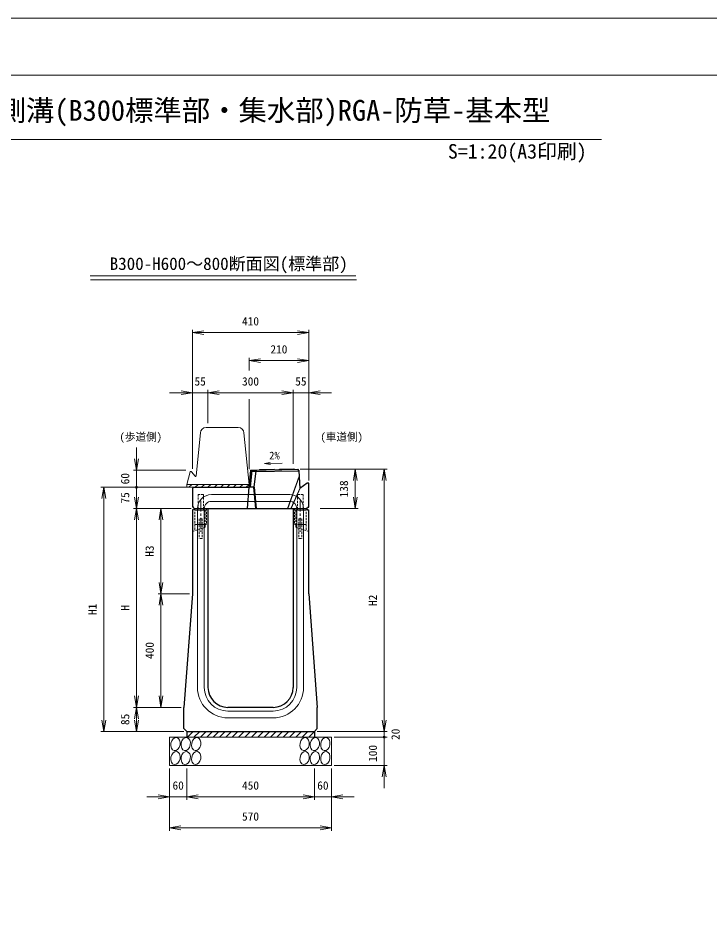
# Model space of a CAD drawing. Units: millimetres at full size, sheet at 1:20. Extents: x 0 to 8400, y 0 to 5940.
# Drawn here: x 3526 to 5963, y 2727 to 5940 of the extents above; entities that cross this region are included whole.
import ezdxf
from ezdxf.enums import TextEntityAlignment as Align

# ---------------------------------------------------------------- set-up
doc = ezdxf.new("R2010")
doc.units = ezdxf.units.MM
doc.header["$LTSCALE"] = 20
doc.linetypes.add('USER1', pattern=[0.5625, 0.375, -0.1875])
doc.linetypes.add('USER2', pattern=[3, 1.875, -0.375, 0.375, -0.375])
for name, color, linetype, lineweight in [('0_2', 7, 'Continuous', 13), ('1', 7, 'Continuous', 9), ('ACC(細線）', 4, 'USER1', 13), ('CEN(細線）', 5, 'USER2', 13), ('CON2(細線）', 6, 'Continuous', 13), ('CON（太線）', 1, 'Continuous', 25), ('WORKLAYER', 2, 'Continuous', 25), ('寸法線', 7, 'Continuous', 9), ('構造物-寸法', 7, 'Continuous', 9)]:
    doc.layers.add(name, color=color, linetype=linetype, lineweight=lineweight)
doc.styles.add('ＭＳ ゴシック', font='')
doc.styles.get('ＭＳ ゴシック').set_extended_font_data('MS Gothic')

# ---------------------------------------------------------------- blocks, each defined once
blk = doc.blocks.new('open_arrow')
at = {"color": 0, "linetype": 'Continuous', "lineweight": -2}
blk.add_lwpolyline([(7.5, 1.25), (0, 0), (7.5, -1.25)], dxfattribs=at)
blk = doc.blocks.new('filled_dot')
at = {"color": 0, "linetype": 'Continuous', "lineweight": -2, "const_width": 1.25}
blk.add_lwpolyline([(-0.625, 0, 1), (0.625, 0, 1)], format="xyb", close=True, dxfattribs=at)

msp = doc.modelspace()

# ---------------------------------------------------------------- linework, layer by layer
at = {"layer": '0_2'}
for p, q in [((4187.83, 4498.62), (4301.63, 4498.62)), ((4152.73, 4328.59), (4167.93, 4480.61)), ((4321.53, 4480.61), (4339.73, 4298.62)), ((4132.25, 4342.29), (4119.73, 4298.62)), ((4149.16, 4327.56), (4136.98, 4343.2)), ((4119.73, 4298.62), (4119.73, 4288.62)), ((4119.73, 4298.62), (4339.73, 4298.62))]:
    msp.add_line(p, q, dxfattribs=at)
at = {"layer": '0_2', "color": 3, "lineweight": 25}
for p, q in [((4364.01, 4345.88), (4349.01, 4345.88)), ((4357.8, 4288.62), (4364.01, 4345.88)), ((4367.21, 4349.12), (4364.01, 4345.88)), ((4338.73, 4288.62), (4332.52, 4213.62)), ((4357.8, 4288.62), (4338.73, 4288.62)), ((4357.8, 4288.62), (4364.01, 4213.62))]:
    msp.add_line(p, q, dxfattribs=at)
at = {"layer": '0_2'}
for centre, radius, start, end in [((4187.83, 4478.62), 20, 90, 174.28941), ((4301.63, 4478.62), 20, 5.71059, 90), ((4134.85, 4341.54), 2.7, 37.91649, 164), ((4150.74, 4328.79), 2, 217.91649, 354.28941)]:
    msp.add_arc(centre, radius, start, end, dxfattribs=at)
at = {"layer": '1'}
for p, q in [((3780.06, 5033.46), (4715.68, 5033.46)), ((3780.78, 5019.09), (4717.69, 5019.09))]:
    msp.add_line(p, q, dxfattribs=at)
at = {"layer": 'ACC(細線）'}
for p, q in [((4159.72, 4263.62), (4178.72, 4263.62)), ((4159.72, 4263.62), (4159.72, 4213.62)), ((4178.72, 4263.62), (4178.72, 4213.62)), ((4510.72, 4263.62), (4510.72, 4213.62)), ((4510.72, 4263.62), (4529.72, 4263.62)), ((4529.72, 4263.62), (4529.72, 4213.62)), ((4189.72, 4213.62), (4148.72, 4213.62)), ((4148.72, 4213.62), (4148.72, 4157.62)), ((4189.72, 4213.62), (4148.72, 4213.62)), ((4159.22, 4213.62), (4159.22, 4207.62)), ((4179.22, 4213.62), (4179.22, 4207.62)), ((4189.72, 4213.62), (4189.72, 4157.62)), ((4499.72, 4213.62), (4499.72, 4157.62)), ((4499.72, 4213.62), (4540.72, 4213.62)), ((4510.22, 4213.62), (4510.22, 4207.62)), ((4530.22, 4213.62), (4530.22, 4207.62)), ((4540.72, 4213.62), (4540.72, 4157.62)), ((4189.72, 4207.62), (4148.72, 4207.62)), ((4164.22, 4177.62), (4164.22, 4107.62)), ((4174.22, 4177.62), (4164.22, 4177.62)), ((4174.22, 4177.62), (4174.22, 4107.62)), ((4185.22, 4207.62), (4185.22, 4157.62)), ((4499.72, 4207.62), (4540.72, 4207.62)), ((4504.22, 4207.62), (4504.22, 4157.62)), ((4515.22, 4177.62), (4515.22, 4107.62)), ((4515.22, 4177.62), (4525.22, 4177.62)), ((4525.22, 4177.62), (4525.22, 4107.62)), ((4139.72, 4132.62), (4183.16, 4146.94)), ((4148.72, 4157.62), (4148.72, 4135.59)), ((4189.72, 4157.62), (4148.72, 4157.62)), ((4185.22, 4149.79), (4185.22, 4157.62)), ((4499.72, 4157.62), (4540.72, 4157.62)), ((4504.22, 4149.79), (4504.22, 4157.62)), ((4549.72, 4132.62), (4506.28, 4146.94)), ((4540.72, 4157.62), (4540.72, 4135.59)), ((4174.22, 4107.62), (4164.22, 4107.62)), ((4515.22, 4107.62), (4525.22, 4107.62))]:
    msp.add_line(p, q, dxfattribs=at)
for centre, start, end in [((4182.22, 4149.79), 288.24585, 0), ((4507.22, 4149.79), 180, 251.75415)]:
    msp.add_arc(centre, 3, start, end, dxfattribs=at)
at = {"layer": 'CEN(細線）'}
for p, q in [((4169.22, 4240.86), (4169.22, 4131.27)), ((4520.22, 4240.86), (4520.22, 4131.27))]:
    msp.add_line(p, q, dxfattribs=at)
at = {"layer": 'CON2(細線）'}
for p, q in [((4206.72, 4262.62), (4482.72, 4262.62)), ((4157.72, 4213.62), (4157.72, 3583.62)), ((4181.72, 4213.62), (4181.72, 3583.62)), ((4206.72, 4238.62), (4482.72, 4238.62)), ((4507.72, 4213.62), (4507.72, 3583.62)), ((4531.72, 4213.62), (4531.72, 3583.62)), ((4264.72, 3500.62), (4424.72, 3500.62)), ((4264.72, 3476.62), (4424.72, 3476.62))]:
    msp.add_line(p, q, dxfattribs=at)
for centre, radius, start, end in [((4206.72, 4213.62), 49, 90, 180.00009), ((4482.72, 4213.62), 49, 0, 90), ((4206.72, 4213.62), 25, 90, 180.00009), ((4482.72, 4213.62), 25, 0, 90), ((4264.72, 3583.62), 107, 180.00009, 270), ((4264.72, 3583.62), 83, 180.00009, 270), ((4424.72, 3583.62), 107, 270, 0), ((4424.72, 3583.62), 83, 270, 0)]:
    msp.add_arc(centre, radius, start, end, dxfattribs=at)
at = {"layer": 'CON（太線）'}
for p, q in [((4344.73, 4348.72), (4338.73, 4288.62)), ((4345.75, 4345.88), (4340.06, 4288.94)), ((4349.25, 4348.8), (4343.24, 4288.62)), ((4344.73, 4348.72), (4510.01, 4351.86)), ((4376.72, 4351.33), (4427.72, 4352.3)), ((4446.72, 4352.66), (4497.72, 4353.63)), ((4510.01, 4351.86), (4515.03, 4346.86)), ((4515.03, 4346.86), (4518.67, 4284.38)), ((4144.72, 4288.62), (4139.72, 4283.62)), ((4139.72, 4283.62), (4139.72, 4218.62)), ((4144.72, 4288.62), (4338.73, 4288.62)), ((4343.24, 4288.62), (4340.06, 4288.94)), ((4518.46, 4287.9), (4520.18, 4285.44)), ((4544.72, 4302.62), (4518.67, 4284.38)), ((4549.72, 4302.62), (4544.72, 4302.62)), ((4549.72, 4218.62), (4549.72, 4302.62)), ((4143.72, 4218.62), (4139.72, 4218.62)), ((4145.72, 4213.62), (4143.72, 4218.62)), ((4145.72, 4213.62), (4143.72, 4208.62)), ((4145.72, 4213.62), (4194.72, 4213.62)), ((4145.72, 4213.62), (4194.72, 4213.62)), ((4145.72, 4213.62), (4194.72, 4213.62)), ((4145.72, 4213.62), (4543.72, 4213.62)), ((4194.72, 4213.62), (4194.72, 3583.62)), ((4494.72, 4213.62), (4494.72, 3583.62)), ((4494.72, 4213.62), (4543.72, 4213.62)), ((4543.72, 4213.62), (4545.72, 4218.62)), ((4543.72, 4213.62), (4545.72, 4208.62)), ((4545.72, 4218.62), (4549.72, 4218.62)), ((4139.72, 4208.62), (4139.72, 3913.62)), ((4143.72, 4208.62), (4139.72, 4208.62)), ((4545.72, 4208.62), (4549.72, 4208.62)), ((4549.72, 3913.62), (4549.72, 4208.62)), ((4139.72, 3913.62), (4109.72, 3513.62)), ((4549.72, 3913.62), (4579.72, 3513.62)), ((4109.72, 3438.62), (4109.72, 3513.62)), ((4424.72, 3513.62), (4264.72, 3513.62)), ((4579.72, 3438.62), (4579.72, 3513.62)), ((4109.72, 3438.62), (4119.72, 3428.62)), ((4579.72, 3438.62), (4569.72, 3428.62)), ((4119.72, 3428.62), (4569.72, 3428.62)), ((4119.72, 3428.62), (4119.72, 3408.62)), ((4569.72, 3428.62), (4569.72, 3408.62))]:
    msp.add_line(p, q, dxfattribs=at)
at = {"layer": 'CON（太線）', "color": 2}
msp.add_line((4344.22, 4343.61), (4515.03, 4346.86), dxfattribs=at)
at = {"layer": 'CON（太線）'}
for centre, start, end in [((4264.72, 3583.62), 180.00004, 270), ((4424.72, 3583.62), 270, 0)]:
    msp.add_arc(centre, 70, start, end, dxfattribs=at)
at = {"layer": 'WORKLAYER', "color": 3}
msp.add_line((4343.24, 4288.62), (4349.25, 4348.8), dxfattribs=at)
at = {"layer": 'WORKLAYER'}
for p, q in [((4363.01, 4345.88), (4356.79, 4288.62)), ((4366.18, 4349.1), (4363.01, 4345.88)), ((4363.01, 4213.62), (4356.79, 4288.62))]:
    msp.add_line(p, q, dxfattribs=at)
at = {"layer": '寸法線'}
for p, q in [((4414.4, 4375.76), (4394.46, 4372.05)), ((4394.46, 4372.05), (4456.37, 4373.23)), ((4394.46, 4372.05), (4414.52, 4369.1)), ((4134.72, 4288.62), (3932.75, 4288.62)), ((3942.75, 4213.62), (3942.75, 4288.62)), ((4135.72, 4213.62), (3932.75, 4213.62))]:
    msp.add_line(p, q, dxfattribs=at)
at = {"layer": '構造物-寸法'}
for p, q in [((3158.53, 5513.16), (5581.73, 5513.16)), ((4139.72, 4352.97), (4139.72, 4843.1)), ((4139.72, 4833.1), (4549.72, 4833.1)), ((4549.72, 4312.62), (4549.72, 4843.1)), ((4339.73, 4699.44), (4339.73, 4744.33)), ((4339.73, 4734.33), (4549.72, 4734.33)), ((4549.72, 4312.62), (4549.72, 4744.33)), ((4139.72, 4361.6), (4139.72, 4631.27)), ((4194.72, 4514.27), (4194.72, 4631.27)), ((4194.72, 4514.27), (4194.72, 4631.27)), ((4494.72, 4552.02), (4494.72, 4631.27)), ((4494.72, 4370.86), (4494.72, 4631.27)), ((4549.72, 4312.62), (4549.72, 4631.27)), ((4059.72, 4621.27), (4274.72, 4621.27)), ((4194.72, 4621.27), (4494.72, 4621.27)), ((4339.73, 4598.43), (4339.73, 4352.36)), ((4629.72, 4621.27), (4414.72, 4621.27)), ((3942.75, 4288.62), (3942.75, 4428.72)), ((4116.9, 4348.72), (3932.75, 4348.72)), ((4345.75, 4345.88), (4348.93, 4345.56)), ((4520.01, 4351.86), (4825.7, 4351.86)), ((4520.01, 4351.86), (4723.69, 4351.86)), ((4713.69, 4351.86), (4713.69, 4213.62)), ((4815.7, 3428.62), (4815.7, 4351.86)), ((4516.17, 4327.63), (4474.86, 4213.62)), ((4516.3, 4325.05), (4475.93, 4213.62)), ((4134.72, 4288.62), (3817.71, 4288.62)), ((3827.71, 3428.62), (3827.71, 4288.62)), ((4065.62, 4288.62), (3932.75, 4288.62)), ((4119.73, 4288.62), (4338.73, 4288.62)), ((4127.48, 4288.62), (4137.48, 4298.62)), ((4149.94, 4288.62), (4159.94, 4298.62)), ((4172.39, 4288.62), (4182.39, 4298.62)), ((4194.84, 4288.62), (4204.84, 4298.62)), ((4217.29, 4288.62), (4227.29, 4298.62)), ((4239.74, 4288.62), (4249.74, 4298.62)), ((4262.19, 4288.62), (4272.19, 4298.62)), ((4284.64, 4288.62), (4294.64, 4298.62)), ((4307.09, 4288.62), (4317.09, 4298.62)), ((4329.54, 4288.62), (4339.54, 4298.62)), ((4518.66, 4284.47), (4487.14, 4213.62)), ((4520.18, 4285.44), (4488.24, 4213.62)), ((4135.72, 4213.62), (3932.75, 4213.62)), ((3942.75, 3513.62), (3942.75, 4213.62)), ((4135.72, 4213.62), (4019.15, 4213.62)), ((4029.15, 3913.62), (4029.15, 4213.62)), ((4474.86, 4213.62), (4488.24, 4213.62)), ((4589.72, 4213.62), (4723.69, 4213.62)), ((4129.72, 3913.62), (4019.15, 3913.62)), ((4129.72, 3913.62), (4019.15, 3913.62)), ((4029.15, 3513.62), (4029.15, 3913.62)), ((4099.72, 3513.62), (3932.75, 3513.62)), ((4099.72, 3513.62), (3932.75, 3513.62)), ((3942.75, 3513.62), (3942.75, 3428.62)), ((4099.72, 3513.62), (4019.15, 3513.62)), ((4815.7, 3508.62), (4815.7, 3328.62)), ((4109.72, 3428.62), (3817.71, 3428.62)), ((4109.72, 3428.62), (3932.75, 3428.62)), ((4119.72, 3408.62), (4059.72, 3408.62)), ((4059.72, 3408.62), (4059.72, 3308.62)), ((4119.72, 3427.73), (4120.61, 3428.62)), ((4569.72, 3408.62), (4119.72, 3408.62)), ((4123.06, 3408.62), (4143.06, 3428.62)), ((4145.51, 3408.62), (4165.51, 3428.62)), ((4167.96, 3408.62), (4187.96, 3428.62)), ((4190.41, 3408.62), (4210.41, 3428.62)), ((4212.86, 3408.62), (4232.86, 3428.62)), ((4235.31, 3408.62), (4255.31, 3428.62)), ((4257.76, 3408.62), (4277.76, 3428.62)), ((4280.21, 3408.62), (4300.21, 3428.62)), ((4302.67, 3408.62), (4322.67, 3428.62)), ((4325.12, 3408.62), (4345.12, 3428.62)), ((4347.57, 3408.62), (4367.57, 3428.62)), ((4370.02, 3408.62), (4390.02, 3428.62)), ((4392.47, 3408.62), (4412.47, 3428.62)), ((4414.92, 3408.62), (4434.92, 3428.62)), ((4437.37, 3408.62), (4457.37, 3428.62)), ((4459.82, 3408.62), (4479.82, 3428.62)), ((4482.27, 3408.62), (4490.32, 3416.67)), ((4490.32, 3416.67), (4502.27, 3428.62)), ((4504.72, 3408.62), (4524.72, 3428.62)), ((4527.17, 3408.62), (4547.17, 3428.62)), ((4549.62, 3408.62), (4569.62, 3428.62)), ((4629.72, 3408.62), (4569.72, 3408.62)), ((4579.72, 3428.62), (4825.7, 3428.62)), ((4579.72, 3428.62), (4825.7, 3428.62)), ((4629.72, 3308.62), (4629.72, 3408.62)), ((4639.72, 3408.62), (4825.7, 3408.62)), ((4639.72, 3408.62), (4825.7, 3408.62)), ((4815.7, 3408.62), (4815.7, 3228.62)), ((4059.72, 3308.62), (4119.72, 3308.62)), ((4059.72, 3298.62), (4059.72, 3188.46)), ((4059.72, 3298.62), (4059.72, 3079.31)), ((4569.72, 3308.62), (4119.72, 3308.62)), ((4119.72, 3298.62), (4119.72, 3188.46)), ((4119.72, 3298.62), (4119.72, 3188.46)), ((4569.72, 3308.62), (4629.72, 3308.62)), ((4569.72, 3298.62), (4569.72, 3188.46)), ((4569.72, 3298.62), (4569.72, 3188.46)), ((4629.72, 3298.62), (4629.72, 3188.46)), ((4629.72, 3298.62), (4629.72, 3079.31)), ((4639.72, 3308.62), (4825.7, 3308.62)), ((3979.72, 3198.46), (4199.72, 3198.46)), ((4119.72, 3198.46), (4569.72, 3198.46)), ((4489.72, 3198.46), (4709.72, 3198.46)), ((4059.72, 3089.31), (4629.72, 3089.31))]:
    msp.add_line(p, q, dxfattribs=at)
at = {"layer": '構造物-寸法', "color": 1}
for p, q in [((4374.72, 4349.29), (4376.72, 4351.33)), ((4427.72, 4352.3), (4429.72, 4350.33)), ((4444.73, 4350.62), (4446.72, 4352.66)), ((4497.72, 4353.63), (4500.68, 4351.69))]:
    msp.add_line(p, q, dxfattribs=at)
at = {"layer": '構造物-寸法', "color": 5}
for p, q in [((4516.17, 4327.63), (4474.86, 4213.62)), ((4488.24, 4213.62), (4520.18, 4285.44))]:
    msp.add_line(p, q, dxfattribs=at)
at = {"layer": '構造物-寸法', "color": 2}
msp.add_lwpolyline([(0, 5940), (0, 0), (8400, 0), (8400, 5940)], close=True, dxfattribs=at)
at = {"layer": '構造物-寸法'}
msp.add_lwpolyline([(200, 5740), (200, 200), (8200, 200), (8200, 5740)], close=True, dxfattribs=at)
for centre in [(4080.31, 3384.2), (4116.31, 3384.2), (4153.31, 3384.2), (4535.31, 3384.2), (4571.31, 3384.2), (4608.31, 3384.2), (4080.31, 3335.2), (4116.31, 3335.2), (4153.31, 3335.2), (4535.31, 3335.2), (4571.31, 3335.2), (4608.31, 3335.2)]:
    msp.add_ellipse(centre, major_axis=(-4.13, -22.89), ratio=0.698644, dxfattribs=at)

# ---------------------------------------------------------------- block references
at = {"layer": '寸法線'}
for name, p, xscale, yscale, rotation in [('filled_dot', (3942.75, 4288.62), 4, 4, 270), ('open_arrow', (3942.75, 4213.62), 5.33, 5.33, 90)]:
    msp.add_blockref(name, p, dxfattribs=dict(at, xscale=xscale, yscale=yscale, rotation=rotation))
at = {"layer": '構造物-寸法', "xscale": 5.33, "yscale": 5.33}
for p in [(4139.72, 4833.1), (4339.73, 4734.33), (4194.72, 4621.27), (4194.72, 4621.27), (4549.72, 4621.27), (4119.72, 3198.46), (4119.72, 3198.46), (4629.72, 3198.46), (4059.72, 3089.31)]:
    msp.add_blockref('open_arrow', p, dxfattribs=at)
at = {"layer": '構造物-寸法'}
for name, p, xscale, yscale, rotation in [('open_arrow', (4549.72, 4833.1), 5.33, 5.33, 180), ('open_arrow', (4549.72, 4734.33), 5.33, 5.33, 180), ('open_arrow', (4139.72, 4621.27), 5.33, 5.33, 180), ('open_arrow', (4494.72, 4621.27), 5.33, 5.33, 180), ('open_arrow', (4494.72, 4621.27), 5.33, 5.33, 180), ('open_arrow', (3942.75, 4348.72), 5.33, 5.33, 90), ('open_arrow', (4713.69, 4351.86), 5.33, 5.33, 270), ('open_arrow', (4815.7, 4351.86), 5.33, 5.33, 270), ('open_arrow', (3827.71, 4288.62), 5.33, 5.33, 270), ('filled_dot', (3942.75, 4288.62), 4, 4, 90), ('open_arrow', (4713.69, 4213.62), 5.33, 5.33, 90), ('open_arrow', (3942.75, 4213.62), 5.33, 5.33, 270), ('open_arrow', (4029.15, 4213.62), 5.33, 5.33, 270), ('open_arrow', (4029.15, 3913.62), 5.33, 5.33, 90), ('open_arrow', (4029.15, 3913.62), 5.33, 5.33, 270), ('open_arrow', (3942.75, 3513.62), 5.33, 5.33, 90), ('open_arrow', (4029.15, 3513.62), 5.33, 5.33, 90), ('open_arrow', (3942.75, 3513.62), 5.33, 5.33, 270), ('open_arrow', (3827.71, 3428.62), 5.33, 5.33, 90), ('open_arrow', (3942.75, 3428.62), 5.33, 5.33, 90), ('open_arrow', (4815.7, 3428.62), 5.33, 5.33, 90), ('open_arrow', (4815.7, 3428.62), 5.33, 5.33, 90), ('filled_dot', (4815.7, 3408.62), 4, 4, 270), ('filled_dot', (4815.7, 3408.62), 4, 4, 270), ('open_arrow', (4815.7, 3308.62), 5.33, 5.33, 270), ('open_arrow', (4059.72, 3198.46), 5.33, 5.33, 180), ('open_arrow', (4569.72, 3198.46), 5.33, 5.33, 180), ('open_arrow', (4569.72, 3198.46), 5.33, 5.33, 180), ('open_arrow', (4629.72, 3089.31), 5.33, 5.33, 180)]:
    msp.add_blockref(name, p, dxfattribs=dict(at, xscale=xscale, yscale=yscale, rotation=rotation))

# ---------------------------------------------------------------- texts
at = {"layer": '寸法線', "style": 'ＭＳ ゴシック'}
for s, height, p in [('暗渠側溝(B300標準部・集水部)RGA-防草-基本型', 73.31, (3253.19, 5556.98)), ('S=1:20(A3印刷)', 51.32, (5040.21, 5430.25)), ('B300-H600～800断面図(標準部)', 43.99, (3848.51, 5040.51))]:
    msp.add_text(s, height=height, dxfattribs=at).set_placement(p, align=Align.BOTTOM_LEFT)
msp.add_text('2%', height=27.49, dxfattribs=at).set_placement((4429, 4378.21), align=Align.BOTTOM_CENTER)
msp.add_text('75', height=29.33, rotation=90, dxfattribs=at).set_placement((3902.75, 4251.12), align=Align.MIDDLE_CENTER)
at = {"layer": '構造物-寸法', "style": 'ＭＳ ゴシック'}
for s, p in [('410', (4344.72, 4873.1)), ('210', (4444.73, 4774.33)), ('55', (4167.22, 4661.27)), ('300', (4344.72, 4661.27)), ('55', (4522.22, 4661.27)), ('60', (4089.72, 3238.46)), ('450', (4344.72, 3238.46)), ('60', (4599.72, 3238.46)), ('570', (4344.72, 3129.31))]:
    msp.add_text(s, height=29.33, dxfattribs=at).set_placement(p, align=Align.MIDDLE_CENTER)
for s, p in [('(歩道側)', (3883, 4444.05)), ('(車道側)', (4591.01, 4444.05))]:
    msp.add_text(s, height=27.49, dxfattribs=at).set_placement(p, align=Align.BOTTOM_LEFT)
for s, p in [('60', (3902.75, 4318.67)), ('138', (4673.69, 4282.74)), ('H3', (3989.15, 4063.62)), ('H2', (4775.7, 3890.24)), ('H1', (3787.71, 3858.62)), ('H', (3902.75, 3863.62)), ('400', (3989.15, 3713.62)), ('85', (3902.75, 3471.12)), ('20', (4855.7, 3418.62)), ('100', (4775.7, 3351.36))]:
    msp.add_text(s, height=29.33, rotation=90, dxfattribs=at).set_placement(p, align=Align.MIDDLE_CENTER)

doc.saveas('drawing.dxf')
